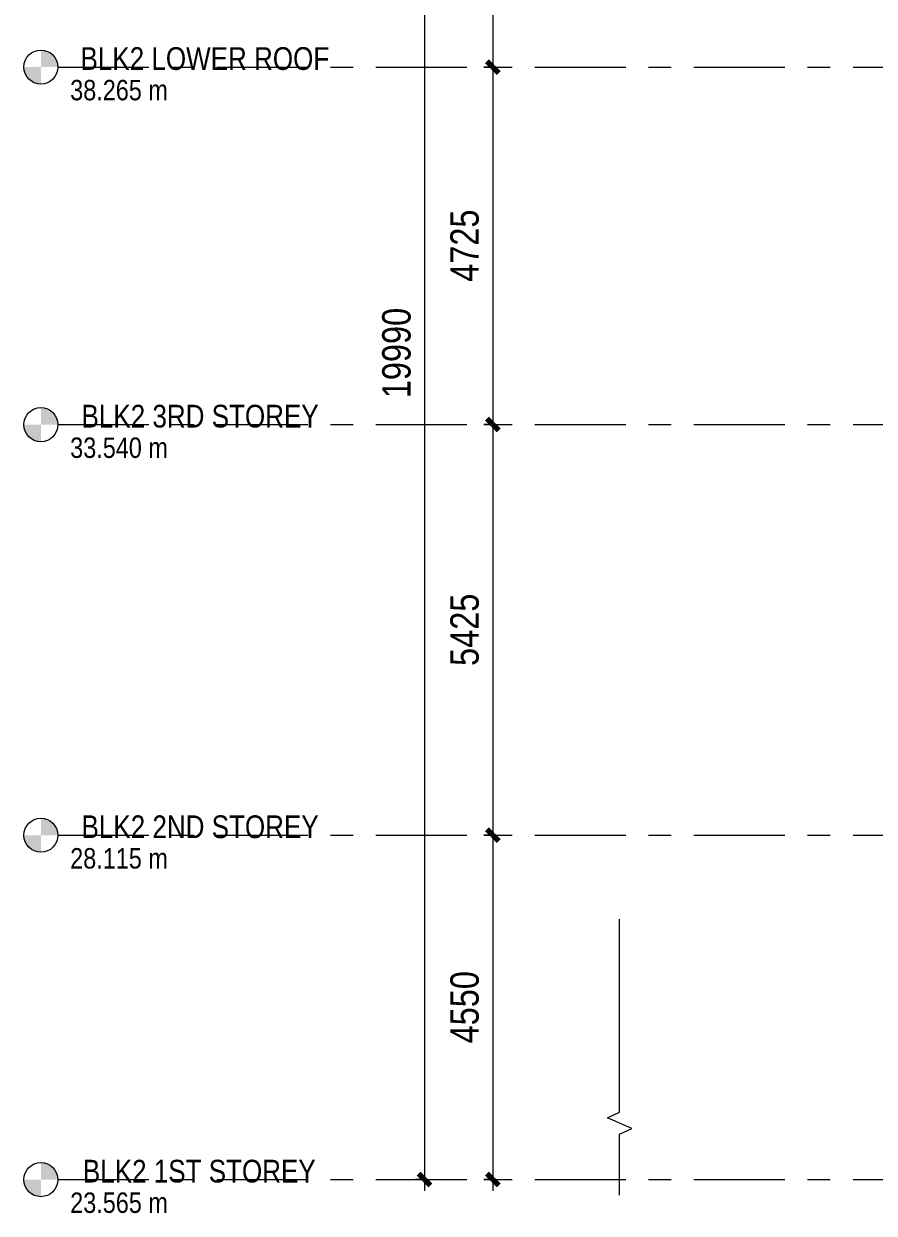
# Model space of a CAD drawing. Header units: millimetres. Extents: x -33493 to 146110, y 17338 to 47807.
# Drawn here: x 45895 to 57124, y 21621 to 37336 of the extents above; entities that cross this region are included whole.
import ezdxf

# ---------------------------------------------------------------- set-up
doc = ezdxf.new("R2010")
doc.units = ezdxf.units.MM
doc.linetypes.add('IDA - Grid Line', pattern=[2100, 1200, -300, 300, -300])
for name, color, linetype, lineweight in [('A-_ANOT----_D', 7, 'Continuous', 9), ('A-_ANOT----_D-150', 7, 'Continuous', 9), ('A-_DETA----_ED', 7, 'Continuous', 9), ('A-_DETA----_ED-1', 7, 'Continuous', 18), ('A-_FLORLEVL_E', 7, 'Continuous', 9)]:
    doc.layers.add(name, color=color, linetype=linetype, lineweight=lineweight)
doc.layers.add('A-_FLORLEVL_E-1', color=9, linetype='IDA - Grid Line', lineweight=9, true_color=0x808080)
doc.styles.add('Arial Narrow', font='ARIALN.TTF', dxfattribs={"height": 300})
doc.styles.add('Arial Narrow_1', font='ARIALN.TTF', dxfattribs={"height": 270})
doc.styles.add('Arial Narrow_2', font='ARIALN.TTF', dxfattribs={"height": 375})
doc.dimstyles.new('IDA_-_Arial_-_2_5mm_-_Black_-_Diagonal', dxfattribs={"dimscale": 304.8, "dimtxt": 383.786615, "dimasz": 0.492126, "dimexe": 0.492126, "dimexo": 0.738189, "dimgap": 0.246063, "dimtad": 1, "dimdec": 0, "dimzin": 0, "dimdsep": 46, "dimtxsty": 'Arial Narrow_2', "dimblk1": 'OBLIQUE', "dimblk2": 'OBLIQUE', "dimsah": 1, "dimcen": 0.09, "dimdle": 0.492126, "dimadec": 6, "dimazin": 0, "dimtfac": 1, "dimtdec": 4, "dimtix": 1, "dimtmove": 0, "dimatfit": 3, "dimfxl": 1, "dimtvp": 1, "dimtolj": 1, "dimtzin": 0, "dimarcsym": 2})
doc.dimstyles.new('IDA_-_Arial_-_2_5mm_-_Black_-_Diagonal_1', dxfattribs={"dimscale": 304.8, "dimtxt": 383.786615, "dimasz": 0.492126, "dimexe": 0.492126, "dimexo": 0.738189, "dimgap": 0.246063, "dimtad": 1, "dimdec": 0, "dimzin": 0, "dimdsep": 46, "dimtxsty": 'Arial Narrow_2', "dimblk1": 'OBLIQUE', "dimblk2": 'OBLIQUE', "dimsah": 1, "dimcen": 0.09, "dimdle": 0.492126, "dimadec": 6, "dimazin": 0, "dimtfac": 1, "dimtdec": 4, "dimtix": 1, "dimtmove": 2, "dimatfit": 3, "dimfxl": 1, "dimtvp": 1, "dimtolj": 1, "dimtzin": 0, "dimarcsym": 2})

# ---------------------------------------------------------------- blocks, each defined once
blk = doc.blocks.new('IDA - M_Break Line - IDA - M_Break Line-3262407-DOOR _ wINDOW SCHEDULE - ELEVATION 4 Copy 1')
at = {"layer": 'A-_DETA----_ED-1'}
for p, q in [((-9444, 22956), (-9444, 25505)), ((-9606, 22883), (-9444, 22956)), ((-9283, 22739), (-9606, 22883)), ((-9444, 22666), (-9283, 22739)), ((-9444, 21858), (-9444, 22666))]:
    blk.add_line(p, q, dxfattribs=at)
blk = doc.blocks.new('Level - 1_5 mm Dia-258162-DOOR _ wINDOW SCHEDULE - ELEVATION 4 Copy 1')
at = {"layer": 'A-_FLORLEVL_E'}
h = blk.add_hatch(color=256, dxfattribs=at)
edge = h.paths.add_edge_path()
edge.add_line((-17087, 22065), (-16862, 22065))
edge.add_arc((-17087, 22065), 225, 0, 90)
edge.add_line((-17087, 22290), (-17087, 22065))
h = blk.add_hatch(color=256, dxfattribs=at)
edge = h.paths.add_edge_path()
edge.add_line((-17087, 21840), (-17087, 22065))
edge.add_line((-17087, 22065), (-17312, 22065))
edge.add_arc((-17087, 22065), 225, 180, 270)
blk.add_circle((-17087, 22065), 225, dxfattribs=at)
blk = doc.blocks.new('DIMBLOCK12-DOOR _ wINDOW SCHEDULE - ELEVATION 4 Copy 1')
at = {"layer": 'A-_ANOT----_D-150', "lineweight": 70, "transparency": 16777216}
for p, q in [((51187, 42055), (51112, 42130)), ((51187, 42055), (51262, 41980)), ((51187, 22065), (51112, 22140)), ((51187, 22065), (51262, 21990))]:
    blk.add_line(p, q, dxfattribs=at)
at = {"layer": 'A-_ANOT----_D-150', "transparency": 16777216}
for p, q in [((51187, 42205), (51187, 21915)), ((51068, 42055), (51337, 42055)), ((51187, 42055), (51068, 42055)), ((51068, 22065), (51337, 22065)), ((51187, 22065), (51068, 22065))]:
    blk.add_line(p, q, dxfattribs=at)
at = {"layer": 'A-_ANOT----_D-150', "color": 0, "transparency": 16777216, "insert": (50627, 32389), "char_height": 375, "width": 1425.49, "attachment_point": 1, "rotation": 90, "line_spacing_factor": 0.974696, "style": 'Arial Narrow_2'}
blk.add_mtext('19990', dxfattribs=at)
blk = doc.blocks.new('_Oblique')
at = {"color": 0, "linetype": 'ByBlock', "lineweight": -2}
blk.add_line((-0.5, -0.5), (0.5, 0.5), dxfattribs=at)
blk = doc.blocks.new('DIMBLOCK13-DOOR _ wINDOW SCHEDULE - ELEVATION 4 Copy 1')
at = {"layer": 'A-_ANOT----_D-150', "lineweight": 70, "transparency": 16777216}
for p, q in [((52087, 42055), (52012, 42130)), ((52087, 42055), (52162, 41980)), ((52087, 36765), (52012, 36840)), ((52087, 36765), (52162, 36690))]:
    blk.add_line(p, q, dxfattribs=at)
at = {"layer": 'A-_ANOT----_D-150', "transparency": 16777216}
for p, q in [((52087, 42205), (52087, 36765)), ((51968, 42055), (52237, 42055)), ((52087, 42055), (51968, 42055)), ((51968, 36765), (52237, 36765)), ((52087, 36765), (51968, 36765))]:
    blk.add_line(p, q, dxfattribs=at)
at = {"layer": 'A-_ANOT----_D-150', "color": 0, "transparency": 16777216, "insert": (51527, 38935), "char_height": 375, "width": 1140.39, "attachment_point": 1, "rotation": 90, "line_spacing_factor": 0.974696, "style": 'Arial Narrow_2'}
blk.add_mtext('5290', dxfattribs=at)
blk = doc.blocks.new('DIMBLOCK14-DOOR _ wINDOW SCHEDULE - ELEVATION 4 Copy 1')
at = {"layer": 'A-_ANOT----_D-150', "lineweight": 70, "transparency": 16777216}
for p, q in [((52087, 36765), (52012, 36840)), ((52087, 36765), (52162, 36690)), ((52087, 32040), (52012, 32115)), ((52087, 32040), (52162, 31965))]:
    blk.add_line(p, q, dxfattribs=at)
at = {"layer": 'A-_ANOT----_D-150', "transparency": 16777216}
for p, q in [((51968, 36765), (52237, 36765)), ((52087, 36765), (51968, 36765)), ((52087, 36765), (52087, 32040)), ((51968, 32040), (52237, 32040)), ((52087, 32040), (51968, 32040))]:
    blk.add_line(p, q, dxfattribs=at)
at = {"layer": 'A-_ANOT----_D-150', "color": 0, "transparency": 16777216, "insert": (51527, 33927), "char_height": 375, "width": 1140.39, "attachment_point": 1, "rotation": 90, "line_spacing_factor": 0.974696, "style": 'Arial Narrow_2'}
blk.add_mtext('4725', dxfattribs=at)
blk = doc.blocks.new('DIMBLOCK15-DOOR _ wINDOW SCHEDULE - ELEVATION 4 Copy 1')
at = {"layer": 'A-_ANOT----_D-150', "lineweight": 70, "transparency": 16777216}
for p, q in [((52087, 32040), (52012, 32115)), ((52087, 32040), (52162, 31965)), ((52087, 26615), (52012, 26690)), ((52087, 26615), (52162, 26540))]:
    blk.add_line(p, q, dxfattribs=at)
at = {"layer": 'A-_ANOT----_D-150', "transparency": 16777216}
for p, q in [((51968, 32040), (52237, 32040)), ((52087, 32040), (51968, 32040)), ((52087, 32040), (52087, 26615)), ((51968, 26615), (52237, 26615)), ((52087, 26615), (51968, 26615))]:
    blk.add_line(p, q, dxfattribs=at)
at = {"layer": 'A-_ANOT----_D-150', "color": 0, "transparency": 16777216, "insert": (51527, 28852), "char_height": 375, "width": 1140.39, "attachment_point": 1, "rotation": 90, "line_spacing_factor": 0.974696, "style": 'Arial Narrow_2'}
blk.add_mtext('5425', dxfattribs=at)
blk = doc.blocks.new('DIMBLOCK16-DOOR _ wINDOW SCHEDULE - ELEVATION 4 Copy 1')
at = {"layer": 'A-_ANOT----_D-150', "transparency": 16777216}
for p, q in [((51968, 26615), (52237, 26615)), ((52087, 26615), (51968, 26615)), ((52087, 26615), (52087, 21915)), ((51968, 22065), (52237, 22065)), ((52087, 22065), (51968, 22065))]:
    blk.add_line(p, q, dxfattribs=at)
at = {"layer": 'A-_ANOT----_D-150', "lineweight": 70, "transparency": 16777216}
for p, q in [((52087, 26615), (52012, 26690)), ((52087, 26615), (52162, 26540)), ((52087, 22065), (52012, 22140)), ((52087, 22065), (52162, 21990))]:
    blk.add_line(p, q, dxfattribs=at)
at = {"layer": 'A-_ANOT----_D-150', "color": 0, "transparency": 16777216, "insert": (51527, 23865), "char_height": 375, "width": 1140.39, "attachment_point": 1, "rotation": 90, "line_spacing_factor": 0.974696, "style": 'Arial Narrow_2'}
blk.add_mtext('4550', dxfattribs=at)

msp = doc.modelspace()

# ---------------------------------------------------------------- linework, layer by layer
at = {"layer": 'A-_FLORLEVL_E-1'}
for p, q in [((46344.7, 36765), (146110.4, 36765)), ((46344.7, 32040), (146110.4, 32040)), ((46344.7, 26615), (146110.4, 26615)), ((46344.7, 22065), (146110.4, 22065))]:
    msp.add_line(p, q, dxfattribs=at)

# ---------------------------------------------------------------- block references
at = {"layer": 'A-_DETA----_ED'}
msp.add_blockref('IDA - M_Break Line - IDA - M_Break Line-3262407-DOOR _ wINDOW SCHEDULE - ELEVATION 4 Copy 1', (63207, 0), dxfattribs=at)
at = {"layer": 'A-_FLORLEVL_E'}
for p in [(63207, 14700), (63207, 9975), (63207, 4550), (63207, 0)]:
    msp.add_blockref('Level - 1_5 mm Dia-258162-DOOR _ wINDOW SCHEDULE - ELEVATION 4 Copy 1', p, dxfattribs=at)

# ---------------------------------------------------------------- texts
at = {"layer": 'A-_FLORLEVL_E', "line_spacing_factor": 0.949189}
for s, insert, char_height, width, attachment_point, style in [('\\pxqr,t6.35,12.7,19.05,25.4,31.75,38.1,44.45,50.8,57.15,63.5,69.85,76.2,82.55,88.9,95.25,101.6,107.95,114.3,120.65,127,133.35,139.7,146.05,152.4,158.75,165.1,171.45,177.8,184.15,190.5,196.85,203.2;{BLK2 LOWER ROOF}', (49928, 36722.9), 300, 3354, 9, 'Arial Narrow'), ('\\pxqr,t7.05556,14.11111,21.16667,28.22222,35.27778,42.33333,49.38889,56.44444,63.5,70.55556,77.61111,84.66667,91.72222,98.77778,105.83333,112.88889,119.94444,127,134.05556,141.11111,148.16667,155.22222,162.27778,169.33333,176.38889,183.44444,190.5,197.55556,204.61111,211.66667,218.72222,225.77778;{38.265 m}', (47796.9, 36595.3), 270, 1251, 3, 'Arial Narrow_1'), ('\\pxqr,t6.35,12.7,19.05,25.4,31.75,38.1,44.45,50.8,57.15,63.5,69.85,76.2,82.55,88.9,95.25,101.6,107.95,114.3,120.65,127,133.35,139.7,146.05,152.4,158.75,165.1,171.45,177.8,184.15,190.5,196.85,203.2;{BLK2 3RD STOREY}', (49788.5, 31997.9), 300, 3214.5, 9, 'Arial Narrow'), ('\\pxqr,t7.05556,14.11111,21.16667,28.22222,35.27778,42.33333,49.38889,56.44444,63.5,70.55556,77.61111,84.66667,91.72222,98.77778,105.83333,112.88889,119.94444,127,134.05556,141.11111,148.16667,155.22222,162.27778,169.33333,176.38889,183.44444,190.5,197.55556,204.61111,211.66667,218.72222,225.77778;{33.540 m}', (47796.9, 31870.3), 270, 1251, 3, 'Arial Narrow_1'), ('\\pxqr,t6.35,12.7,19.05,25.4,31.75,38.1,44.45,50.8,57.15,63.5,69.85,76.2,82.55,88.9,95.25,101.6,107.95,114.3,120.65,127,133.35,139.7,146.05,152.4,158.75,165.1,171.45,177.8,184.15,190.5,196.85,203.2;{BLK2 2ND STOREY}', (49788.5, 26572.9), 300, 3214.5, 9, 'Arial Narrow'), ('\\pxqr,t7.05556,14.11111,21.16667,28.22222,35.27778,42.33333,49.38889,56.44444,63.5,70.55556,77.61111,84.66667,91.72222,98.77778,105.83333,112.88889,119.94444,127,134.05556,141.11111,148.16667,155.22222,162.27778,169.33333,176.38889,183.44444,190.5,197.55556,204.61111,211.66667,218.72222,225.77778;{28.115 m}', (47796.9, 26445.3), 270, 1251, 3, 'Arial Narrow_1'), ('\\pxqr,t6.35,12.7,19.05,25.4,31.75,38.1,44.45,50.8,57.15,63.5,69.85,76.2,82.55,88.9,95.25,101.6,107.95,114.3,120.65,127,133.35,139.7,146.05,152.4,158.75,165.1,171.45,177.8,184.15,190.5,196.85,203.2;{BLK2 1ST STOREY}', (49749.5, 22022.9), 300, 3175.5, 9, 'Arial Narrow'), ('\\pxqr,t7.05556,14.11111,21.16667,28.22222,35.27778,42.33333,49.38889,56.44444,63.5,70.55556,77.61111,84.66667,91.72222,98.77778,105.83333,112.88889,119.94444,127,134.05556,141.11111,148.16667,155.22222,162.27778,169.33333,176.38889,183.44444,190.5,197.55556,204.61111,211.66667,218.72222,225.77778;{23.565 m}', (47796.9, 21895.3), 270, 1251, 3, 'Arial Narrow_1')]:
    msp.add_mtext(s, dxfattribs=dict(at, insert=insert, char_height=char_height, width=width, attachment_point=attachment_point, style=style))

# ---------------------------------------------------------------- dimensions: what is measured, and where the dimension line sits
at = {"layer": 'A-_ANOT----_D'}
dim = msp.add_linear_dim(base=(51187.1, 22065), p1=(51293.2, 42054.6), p2=(51293.2, 22065), angle=90, dimstyle='IDA_-_Arial_-_2_5mm_-_Black_-_Diagonal_1', override={"dimpost": '<>', "dimfxl": 19989.60143}, dxfattribs=at)
dim.commit()
dim.dimension.update_dxf_attribs({"geometry": 'DIMBLOCK12-DOOR _ wINDOW SCHEDULE - ELEVATION 4 Copy 1', "text_midpoint": (50877.5, 33101.6), "dimtype": 160, "text_rotation": 90})
for base, p1, p2, override, picture, middle in [((52087.1, 36765), (52193.2, 42054.6), (52193.2, 36765), {"dimpost": '<>', "dimfxl": 5289.60143}, 'DIMBLOCK13-DOOR _ wINDOW SCHEDULE - ELEVATION 4 Copy 1', (51820.7, 39409.8)), ((52087.1, 32040), (52193.2, 36765), (52193.2, 32040), {"dimpost": '<>', "dimfxl": 4725}, 'DIMBLOCK14-DOOR _ wINDOW SCHEDULE - ELEVATION 4 Copy 1', (51820.7, 34402.5)), ((52087.1, 26615), (52193.2, 32040), (52193.2, 26615), {"dimpost": '<>', "dimfxl": 5425}, 'DIMBLOCK15-DOOR _ wINDOW SCHEDULE - ELEVATION 4 Copy 1', (51820.7, 29327.5)), ((52087.1, 22065), (52193.2, 26615), (52193.2, 22065), {"dimpost": '<>', "dimfxl": 4550}, 'DIMBLOCK16-DOOR _ wINDOW SCHEDULE - ELEVATION 4 Copy 1', (51820.7, 24340))]:
    dim = msp.add_linear_dim(base=base, p1=p1, p2=p2, angle=90, dimstyle='IDA_-_Arial_-_2_5mm_-_Black_-_Diagonal', override=override, dxfattribs=at)
    dim.commit()
    dim.dimension.update_dxf_attribs({"geometry": picture, "text_midpoint": middle})

doc.saveas('drawing.dxf')
